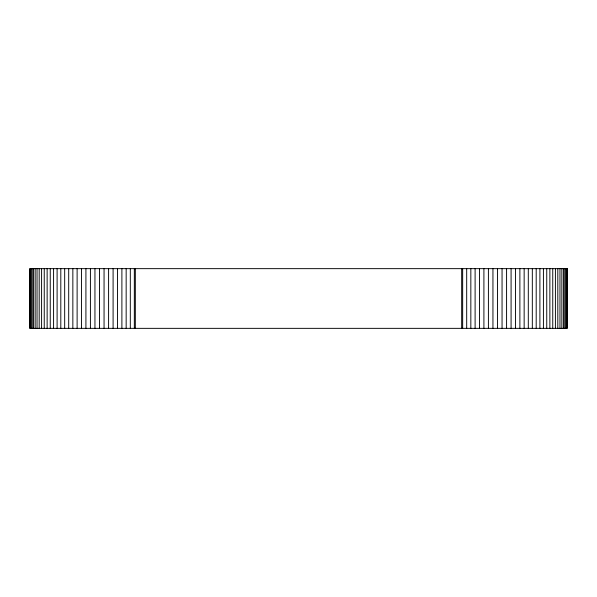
<?xml version="1.0" encoding="UTF-8"?>
<svg xmlns="http://www.w3.org/2000/svg" width="597" height="597" viewBox="0 0 597 597"><rect width="100%" height="100%" fill="white"/><g stroke="black" fill="none" stroke-linecap="round" stroke-linejoin="round"><path stroke-width="0.9" d="M567.001 268.65L567.001 328.35M566.553 268.65L566.553 328.35M565.814 268.65L565.814 328.35M564.777 268.65L564.777 328.35M563.456 268.65L563.456 328.35M561.852 268.65L561.852 328.35M559.964 268.65L559.964 328.35M557.814 268.65L557.814 328.35M555.411 268.65L555.411 328.35M552.755 268.65L552.755 328.35M549.867 268.65L549.867 328.35M546.748 268.65L546.748 328.35M543.419 268.65L543.419 328.35M539.897 268.65L539.897 328.35M536.196 268.65L536.196 328.35M532.323 268.65L532.323 328.35M528.3 268.65L528.3 328.35M524.151 268.65L524.151 328.35M519.883 268.65L519.883 328.35M515.524 268.65L515.524 328.35M511.084 268.65L511.084 328.35M506.584 268.65L506.584 328.35M502.055 268.65L502.055 328.35M497.495 268.65L497.495 328.35M492.943 268.65L492.943 328.35M488.406 268.65L488.406 328.35M483.906 268.65L483.906 328.35M479.466 268.65L479.466 328.35M475.108 268.65L475.108 328.35M470.839 268.65L470.839 328.35M466.69 268.65L466.69 328.35M462.668 268.65L462.668 328.35M461.668 268.65L461.668 328.35M135.332 268.65L135.332 328.35M134.332 268.65L134.332 328.35M130.31 268.65L130.31 328.35M126.161 268.65L126.161 328.35M121.892 268.65L121.892 328.35M117.534 268.65L117.534 328.35M113.094 268.65L113.094 328.35M108.594 268.65L108.594 328.35M104.057 268.65L104.057 328.35M99.505 268.65L99.505 328.35M94.945 268.65L94.945 328.35M90.416 268.65L90.416 328.35M85.916 268.65L85.916 328.35M81.476 268.65L81.476 328.35M77.117 268.65L77.117 328.35M72.849 268.65L72.849 328.35M68.7 268.65L68.7 328.35M64.677 268.65L64.677 328.35M60.804 268.65L60.804 328.35M57.103 268.65L57.103 328.35M53.581 268.65L53.581 328.35M50.252 268.65L50.252 328.35M47.133 268.65L47.133 328.35M44.245 268.65L44.245 328.35M41.589 268.65L41.589 328.35M39.186 268.65L39.186 328.35M37.036 268.65L37.036 328.35M35.148 268.65L35.148 328.35M33.544 268.65L33.544 328.35M32.223 268.65L32.223 328.35M31.186 268.65L31.186 328.35M30.447 268.65L30.447 328.35M29.999 268.65L29.999 328.35M567.15 268.65L29.85 268.65L29.85 328.35L567.15 328.35L567.15 268.65"/></g></svg>
